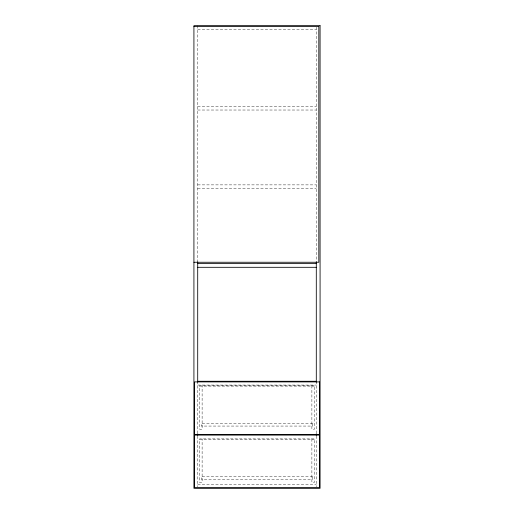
<?xml version="1.0" encoding="UTF-8"?>
<svg xmlns="http://www.w3.org/2000/svg" width="514" height="514" viewBox="0 0 514 514"><rect width="100%" height="100%" fill="white"/><g stroke="black" fill="none" stroke-linecap="round" stroke-linejoin="round"><path stroke-width="0.39" stroke-dasharray="2.57 1.93" d="M197.704 29.484L316.296 29.484M197.704 106.237L316.296 106.237M197.704 110.022L316.296 110.022M197.704 184.879L316.296 184.879M197.704 188.664L316.296 188.664M197.704 385.057L316.296 385.057M199.593 386.11L314.407 386.11M199.593 439.309L314.407 439.309M197.704 484.516L316.296 484.516M316.296 27.216L316.296 261.819M316.296 381.272L316.296 432.884M316.296 436.097L316.296 486.784M311.882 385.686L311.882 429.216L314.407 429.216L314.407 385.686L199.593 385.686L199.593 429.216L202.118 429.216L202.118 385.686M311.882 438.885L311.882 482.415L314.407 482.415L314.407 438.885L199.593 438.885L199.593 482.415L202.118 482.415L202.118 438.885M197.704 25.7L197.704 261.819M197.704 381.272L197.704 432.884M197.704 436.097L197.704 486.784M312.724 423.536L201.276 423.536L201.276 426.061L312.724 426.061L312.724 423.536M312.724 476.735L201.276 476.735L201.276 479.26L312.724 479.26L312.724 476.735"/><path stroke-width="0.77" d="M193.919 26.33L318.821 26.33L318.821 262.256L193.919 262.256M197.704 263.521L316.296 263.521M197.704 267.306L316.296 267.306M197.704 381.272L316.296 381.272M316.296 261.819L316.296 382.287M316.296 433.688L316.296 435.294M197.704 261.819L197.704 382.287M197.704 433.688L197.704 435.294M320.081 25.7L193.919 25.7L193.919 488.3L320.081 488.3L320.081 25.7M319.451 381.902L194.549 381.902L194.549 434.471L319.451 434.471L319.451 381.902M319.451 435.101L194.549 435.101L194.549 487.67L319.451 487.67L319.451 435.101"/></g></svg>
